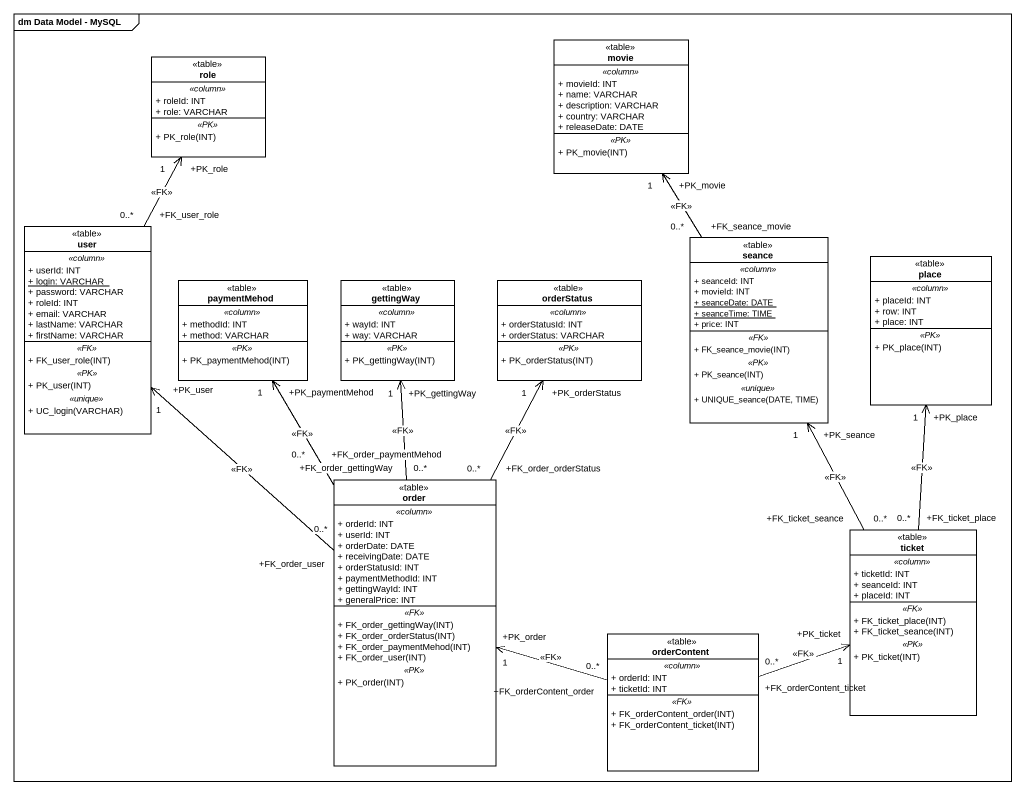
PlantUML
@startuml
mainframe dm Data Model - MySQL
hide circle
hide empty members
skinparam classAttributeIconSize 0
class role <<table>> {
  .. <<column>> ..
  + roleId: INT
  + role: VARCHAR
  .. <<PK>> ..
  + PK_role(INT)
}
class movie <<table>> {
  .. <<column>> ..
  + movieId: INT
  + name: VARCHAR
  + description: VARCHAR
  + country: VARCHAR
  + releaseDate: DATE
  .. <<PK>> ..
  + PK_movie(INT)
}
class user <<table>> {
  .. <<column>> ..
  + userId: INT
  {static} + login: VARCHAR
  + password: VARCHAR
  + roleId: INT
  + email: VARCHAR
  + lastName: VARCHAR
  + firstName: VARCHAR
  .. <<FK>> ..
  + FK_user_role(INT)
  .. <<PK>> ..
  + PK_user(INT)
  .. <<unique>> ..
  + UC_login(VARCHAR)
}
class seance <<table>> {
  .. <<column>> ..
  + seanceId: INT
  + movieId: INT
  {static} + seanceDate: DATE
  {static} + seanceTime: TIME
  + price: INT
  .. <<FK>> ..
  + FK_seance_movie(INT)
  .. <<PK>> ..
  + PK_seance(INT)
  .. <<unique>> ..
  + UNIQUE_seance(DATE, TIME)
}
class place <<table>> {
  .. <<column>> ..
  + placeId: INT
  + row: INT
  + place: INT
  .. <<PK>> ..
  + PK_place(INT)
}
class paymentMehod <<table>> {
  .. <<column>> ..
  + methodId: INT
  + method: VARCHAR
  .. <<PK>> ..
  + PK_paymentMehod(INT)
}
class gettingWay <<table>> {
  .. <<column>> ..
  + wayId: INT
  + way: VARCHAR
  .. <<PK>> ..
  + PK_gettingWay(INT)
}
class orderStatus <<table>> {
  .. <<column>> ..
  + orderStatusId: INT
  + orderStatus: VARCHAR
  .. <<PK>> ..
  + PK_orderStatus(INT)
}
class order <<table>> {
  .. <<column>> ..
  + orderId: INT
  + userId: INT
  + orderDate: DATE
  + receivingDate: DATE
  + orderStatusId: INT
  + paymentMethodId: INT
  + gettingWayId: INT
  + generalPrice: INT
  .. <<FK>> ..
  + FK_order_gettingWay(INT)
  + FK_order_orderStatus(INT)
  + FK_order_paymentMehod(INT)
  + FK_order_user(INT)
  .. <<PK>> ..
  + PK_order(INT)
}
class ticket <<table>> {
  .. <<column>> ..
  + ticketId: INT
  + seanceId: INT
  + placeId: INT
  .. <<FK>> ..
  + FK_ticket_place(INT)
  + FK_ticket_seance(INT)
  .. <<PK>> ..
  + PK_ticket(INT)
}
class orderContent <<table>> {
  .. <<column>> ..
  + orderId: INT
  + ticketId: INT
  .. <<FK>> ..
  + FK_orderContent_order(INT)
  + FK_orderContent_ticket(INT)
}
user "+FK_user_role\n0..*" -up-> "+PK_role\n1" role : <<FK>>
seance "+FK_seance_movie\n0..*" -up-> "+PK_movie\n1" movie : <<FK>>
order "+FK_order_user\n0..*" -up-> "+PK_user\n1" user : <<FK>>
order "+FK_order_paymentMehod\n0..*" -up-> "+PK_paymentMehod\n1" paymentMehod : <<FK>>
order "+FK_order_gettingWay\n0..*" -up-> "+PK_gettingWay\n1" gettingWay : <<FK>>
order "+FK_order_orderStatus\n0..*" -up-> "+PK_orderStatus\n1" orderStatus : <<FK>>
ticket "+FK_ticket_seance\n0..*" -up-> "+PK_seance\n1" seance : <<FK>>
ticket "+FK_ticket_place\n0..*" -up-> "+PK_place\n1" place : <<FK>>
orderContent "+FK_orderContent_order\n0..*" -left-> "+PK_order\n1" order : <<FK>>
orderContent "+FK_orderContent_ticket\n0..*" -right-> "+PK_ticket\n1" ticket : <<FK>>
@enduml
